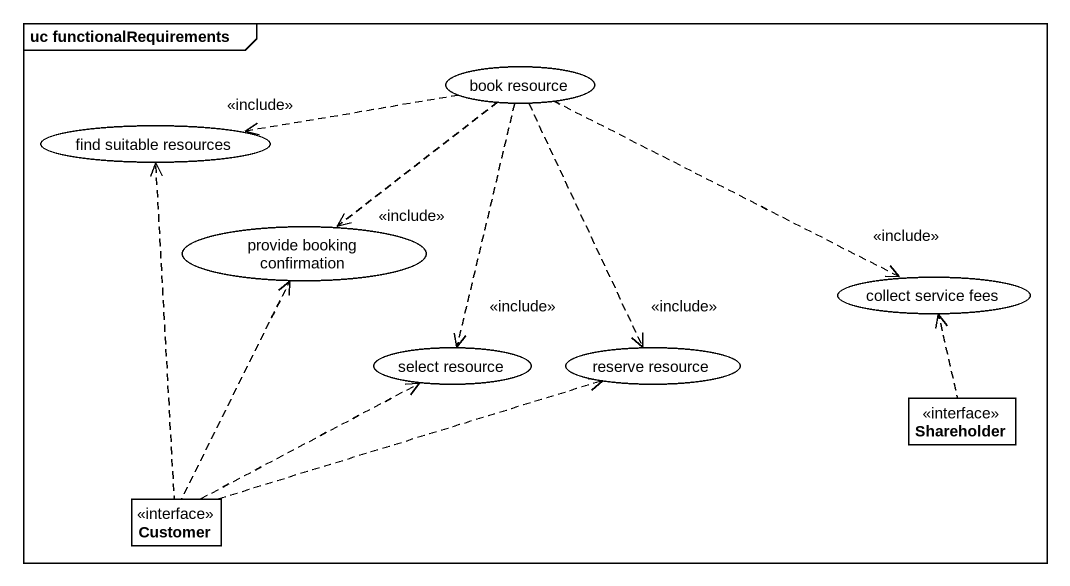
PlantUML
@startuml
mainframe uc functionalRequirements
allowmixing
hide circle
hide empty members
usecase "book resource" as book_resource
usecase "find suitable resources" as find_suitable_resources
usecase "provide booking confirmation" as provide_booking_confirmation
usecase "collect service fees" as collect_service_fees
usecase "select resource" as select_resource
usecase "reserve resource" as reserve_resource
interface Shareholder
interface Customer
book_resource .left.> find_suitable_resources : <<include>>
book_resource ..> provide_booking_confirmation : <<include>>
book_resource .right.> collect_service_fees : <<include>>
book_resource ..> select_resource : <<include>>
book_resource ..> reserve_resource : <<include>>
Shareholder .up.> collect_service_fees
Customer .up.> find_suitable_resources
Customer .up.> provide_booking_confirmation
Customer .right.> select_resource
Customer .right.> reserve_resource
@enduml
